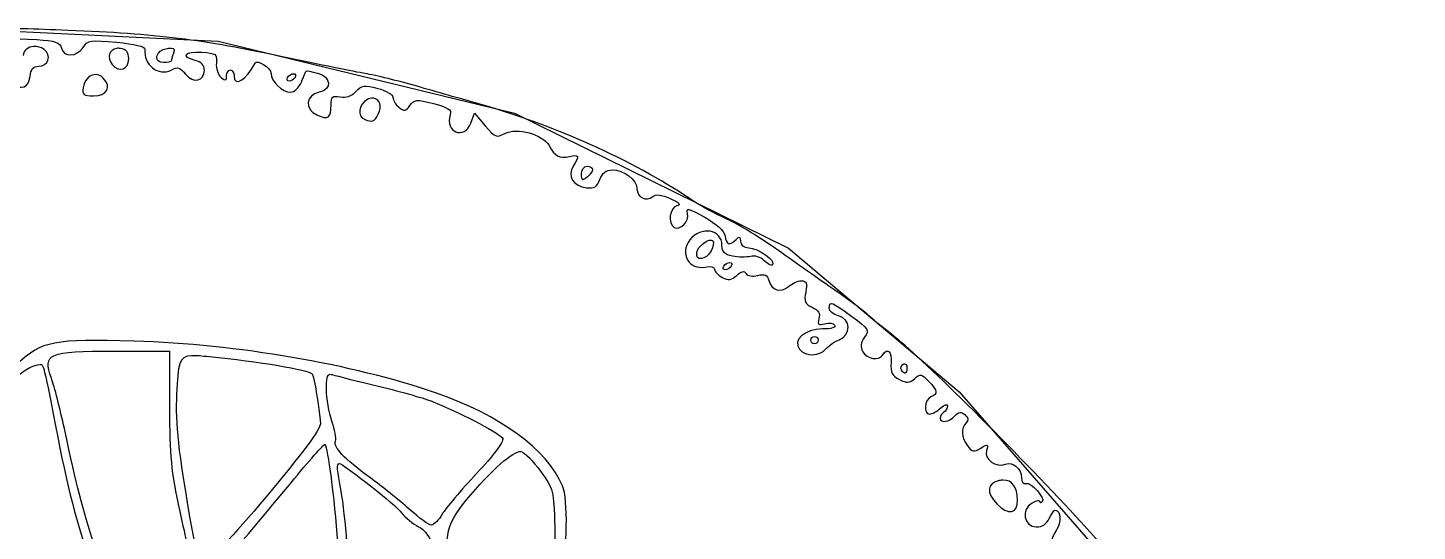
# Model space of a CAD drawing. Extents: x 2.7 to 60.3, y 1.1 to 57.9.
# Drawn here: x 31.82 to 60.3, y 47.62 to 57.93 of the extents above; entities that cross this region are included whole.
import ezdxf

# ---------------------------------------------------------------- set-up
doc = ezdxf.new("R2010")
doc.units = 0
doc.layers.get('0').update_dxf_attribs({"linetype": 'CONTINUOUS'})

msp = doc.modelspace()

# ---------------------------------------------------------------- linework, layer by layer
at = {"color": 3}
msp.add_lwpolyline([(3.318099, 36.016105), (4.514887, 40.158831), (7.184645, 44.485679), (8.933796, 47.431618), (12.247977, 50.285496), (15.562159, 52.955254), (20.717553, 55.717072), (25.412643, 57.190041), (30.107735, 57.926526), (35.723429, 57.650344), (41.799428, 56.177375), (47.415125, 53.415557), (50.913428, 50.469618), (55.332336, 45.406285), (57.633853, 41.171497), (58.738581, 39.054103), (59.843306, 34.819316), (60.211549, 31.044831), (60.30361, 27.36241), (59.843306, 23.403803), (59.198883, 21.930831)], dxfattribs=at)
at = {"color": 7}
for points in [[(31.947886, 57.545552), (31.947886, 57.545552)], [(33.649488, 57.504762), (33.649488, 57.504762)], [(34.76625, 57.511928), (34.76625, 57.511928)], [(33.182608, 56.966225), (33.182608, 56.966225)], [(37.273176, 56.987171), (37.273176, 56.987171)], [(38.911389, 56.48336), (38.911389, 56.48336)], [(40.905687, 55.976793), (40.982855, 56.178538), (41.197829, 55.921121)], [(43.288037, 55.092644), (43.288037, 55.092644)], [(45.833549, 53.577905), (45.833549, 53.577905)], [(46.214439, 53.122601), (46.214439, 53.122601)], [(47.948012, 51.60731), (47.948012, 51.60731)], [(33.598225, 51.304141), (34.732076, 51.304141), (34.730422, 50.148794)], [(33.598225, 51.304141), (33.598225, 51.304141)], [(32.079077, 51.032944), (32.079077, 51.032944)], [(35.183521, 51.217601), (35.183521, 51.217601)], [(49.795134, 51.047275), (49.795134, 51.047275)], [(38.010702, 50.828443), (38.010702, 50.828443)], [(37.912034, 49.393629), (37.912034, 49.393629)], [(38.216857, 49.000613), (38.216857, 49.000613)], [(41.929293, 49.246455), (41.929293, 49.246455)], [(51.818094, 48.664371), (51.818094, 48.664371)]]:
    msp.add_lwpolyline(points, dxfattribs=at)
for points in [[(32.641867, 57.874628), (31.993761, 57.900695), (31.409118, 57.916217), (30.886798, 57.92093)], [(37.07474, 57.328373), (35.411105, 57.684172), (34.457417, 57.801605), (32.641867, 57.874628)], [(31.330525, 57.511928), (31.380077, 57.701408), (31.449603, 57.719455), (32.009622, 57.68501)], [(31.947886, 57.545552), (31.831672, 57.539053), (31.732911, 57.468068), (31.732911, 57.357037)], [(32.158452, 57.482713), (32.093521, 57.530192), (32.017614, 57.549452), (31.947886, 57.545552)], [(32.009622, 57.68501), (32.391641, 57.661513), (32.482892, 57.629735), (32.513984, 57.510826)], [(32.95661, 57.525157), (33.054987, 57.673318), (33.105034, 57.680907), (33.649488, 57.629888)], [(33.649488, 57.629888), (34.013541, 57.595774), (34.231857, 57.542524), (34.225507, 57.489328)], [(32.043246, 57.138755), (32.246149, 57.138755), (32.321483, 57.363503), (32.158452, 57.482713)], [(32.513984, 57.510826), (32.564649, 57.317091), (32.824014, 57.325454), (32.95661, 57.525157)], [(33.649488, 57.504762), (33.4945, 57.484764), (33.434322, 57.317401), (33.554678, 57.172379)], [(33.554678, 57.172379), (33.696648, 57.001319), (33.892575, 57.07036), (33.892575, 57.291442)], [(33.721698, 57.50366), (33.695931, 57.507319), (33.671629, 57.507619), (33.649488, 57.504762)], [(33.892575, 57.291442), (33.892575, 57.429235), (33.846643, 57.485916), (33.721698, 57.50366)], [(34.225507, 57.489328), (34.187754, 57.173011), (34.501887, 56.922461), (34.761842, 57.061585)], [(34.606397, 57.214272), (34.383224, 57.214272), (34.448739, 57.472441), (34.68026, 57.505313)], [(34.763493, 57.246242), (34.763493, 57.228814), (34.692804, 57.214272), (34.606397, 57.214272)], [(34.68026, 57.505313), (34.71582, 57.510362), (34.744234, 57.512648), (34.76625, 57.511928)], [(34.812001, 57.404441), (34.785294, 57.334853), (34.763493, 57.263672), (34.763493, 57.246242)], [(34.76625, 57.511928), (34.832301, 57.509768), (34.840714, 57.479263), (34.812001, 57.404441)], [(35.256281, 57.25892), (34.948487, 57.336171), (35.039743, 57.452277), (35.388573, 57.427041)], [(35.445347, 57.058829), (35.445347, 57.15828), (35.379832, 57.227911), (35.256281, 57.25892)], [(35.388573, 57.427041), (35.68547, 57.405558), (35.709265, 57.38806), (35.690638, 57.205452)], [(36.481631, 57.202145), (36.524695, 57.286304), (36.809604, 57.105359), (36.809604, 56.993785)], [(38.741615, 56.989927), (38.533242, 57.024726), (37.783211, 57.176853), (37.07474, 57.328373)], [(31.870715, 56.930947), (31.887778, 57.078789), (31.937277, 57.138755), (32.043246, 57.138755)], [(33.182608, 56.966225), (33.077009, 56.950456), (32.981886, 56.850091), (32.958814, 56.695027)], [(33.371124, 56.896772), (33.313218, 56.954676), (33.245967, 56.975686), (33.182608, 56.966225)], [(34.761842, 57.061585), (34.895674, 57.133212), (34.944115, 57.120035), (35.058395, 56.978903)], [(35.058395, 56.978903), (35.218728, 56.780902), (35.445347, 56.827644), (35.445347, 57.058829)], [(35.690638, 57.205452), (35.67953, 57.096521), (35.72225, 56.964657), (35.785448, 56.912206)], [(35.9001, 56.939766), (35.9001, 57.007381), (35.934492, 57.062687), (35.976168, 57.062687)], [(35.976168, 57.062687), (36.017843, 57.062687), (36.051685, 57.009193), (36.051685, 56.943625)], [(36.051685, 56.943625), (36.051685, 56.70283), (36.30361, 56.854227), (36.481631, 57.202145)], [(36.809604, 56.993785), (36.809604, 56.828457), (37.040888, 56.607935), (37.214748, 56.607935)], [(37.150808, 56.911103), (37.176563, 56.952778), (37.231503, 56.987171), (37.273176, 56.987171)], [(37.273176, 56.987171), (37.314849, 56.987171), (37.327606, 56.952778), (37.301842, 56.911103)], [(37.43248, 56.816294), (37.481699, 56.9309), (37.525429, 57.03215), (37.529493, 57.04119)], [(37.529493, 57.04119), (37.533569, 57.050231), (37.63713, 57.031028), (37.7599, 56.998195)], [(37.7599, 56.998195), (38.046776, 56.921473), (38.069839, 56.663134), (37.794627, 56.607384)], [(39.802703, 56.728651), (39.42763, 56.837526), (38.949988, 56.955128), (38.741615, 56.989927)], [(31.448485, 56.761173), (31.714477, 56.652847), (31.844666, 56.70513), (31.870715, 56.930947)], [(32.958814, 56.695027), (32.938477, 56.558327), (32.972022, 56.532418), (33.16938, 56.532418)], [(33.16938, 56.532418), (33.450287, 56.532418), (33.552102, 56.715793), (33.371124, 56.896772)], [(35.785448, 56.912206), (35.880096, 56.833639), (35.9001, 56.838486), (35.9001, 56.939766)], [(37.17947, 56.835587), (37.137797, 56.835587), (37.125041, 56.869429), (37.150808, 56.911103)], [(37.301842, 56.911103), (37.276086, 56.869429), (37.221143, 56.835587), (37.17947, 56.835587)], [(37.214748, 56.607935), (37.285289, 56.607935), (37.383263, 56.701689), (37.43248, 56.816294)], [(38.549792, 56.622818), (38.670961, 56.752877), (38.723474, 56.760258), (38.99848, 56.686208)], [(38.99848, 56.686208), (39.169834, 56.640066), (39.309918, 56.556802), (39.309918, 56.500999)], [(41.021993, 56.381937), (40.726425, 56.463609), (40.177776, 56.619776), (39.802703, 56.728651)], [(37.794627, 56.607384), (37.521947, 56.552147), (37.494763, 56.259195), (37.751631, 56.142158)], [(38.041021, 56.346659), (38.041021, 56.517668), (38.067632, 56.541343), (38.22678, 56.510921)], [(38.22678, 56.510921), (38.347912, 56.487765), (38.460276, 56.526734), (38.549792, 56.622818)], [(38.771932, 56.452492), (38.610072, 56.365866), (38.578694, 56.110488), (38.722873, 56.05231)], [(38.911389, 56.48336), (38.87041, 56.488788), (38.822994, 56.47982), (38.771932, 56.452492)], [(39.009506, 56.158694), (39.096899, 56.321991), (39.034322, 56.467078), (38.911389, 56.48336)], [(39.309918, 56.500999), (39.309918, 56.445196), (39.364717, 56.353775), (39.431736, 56.298152)], [(39.654426, 56.335083), (39.74642, 56.460889), (39.78925, 56.464536), (40.139496, 56.374771)], [(37.751631, 56.142158), (37.982375, 56.037024), (38.041021, 56.077953), (38.041021, 56.346659)], [(38.722873, 56.05231), (38.888518, 55.98547), (38.923936, 55.998807), (39.009506, 56.158694)], [(39.431736, 56.298152), (39.535063, 56.212397), (39.56891, 56.218131), (39.654426, 56.335083)], [(40.139496, 56.374771), (40.441318, 56.297415), (40.51499, 56.24924), (40.483454, 56.149875)], [(40.483454, 56.149875), (40.36809, 55.786399), (40.770567, 55.621405), (40.905687, 55.976793)], [(45.378246, 54.435044), (44.253884, 55.199711), (42.559069, 55.95721), (41.021993, 56.381937)], [(41.197829, 55.921121), (41.39742, 55.682044), (41.4267, 55.67061), (41.600216, 55.763473)], [(41.600216, 55.763473), (41.843206, 55.893517), (42.387376, 55.744379), (42.508068, 55.514875)], [(42.508068, 55.514875), (42.62186, 55.2985), (42.727095, 55.242977), (42.927544, 55.293287)], [(42.927544, 55.293287), (43.122867, 55.342309), (43.137097, 55.304402), (43.004161, 55.091542)], [(43.004161, 55.091542), (42.879047, 54.891198), (43.0073, 54.683823), (43.276464, 54.651672)], [(43.174488, 54.931689), (43.174488, 55.024128), (43.222709, 55.092644), (43.288037, 55.092644)], [(43.288037, 55.092644), (43.35055, 55.092644), (43.40159, 55.06307), (43.40159, 55.026498)], [(43.40159, 55.026498), (43.40159, 54.989926), (43.35055, 54.917424), (43.288037, 54.865543)], [(43.55152, 54.822549), (43.601344, 54.953594), (43.682006, 55.017128), (43.799565, 55.017128)], [(43.799565, 55.017128), (44.039367, 55.017128), (44.311093, 54.812111), (44.311093, 54.631277)], [(43.288037, 54.865543), (43.193064, 54.786735), (43.174488, 54.797327), (43.174488, 54.931689)], [(43.276464, 54.651672), (43.433452, 54.63292), (43.493687, 54.670437), (43.55152, 54.822549)], [(44.311093, 54.631277), (44.311093, 54.454611), (44.500729, 54.360744), (44.634105, 54.471424)], [(44.634105, 54.471424), (44.699484, 54.525679), (44.807999, 54.513443), (44.992948, 54.430635)], [(44.992948, 54.430635), (45.189795, 54.342497), (45.223661, 54.303837), (45.125239, 54.280153)], [(46.152153, 54.008404), (45.910503, 54.117835), (45.562385, 54.309813), (45.378246, 54.435044)], [(45.125239, 54.280153), (44.979517, 54.245089), (44.940214, 53.92159), (45.071769, 53.840283)], [(45.071769, 53.840283), (45.193661, 53.764951), (45.386758, 53.966231), (45.345175, 54.125261)], [(45.345175, 54.125261), (45.312892, 54.248699), (45.358541, 54.238132), (45.699604, 54.045886)], [(46.053485, 53.470417), (46.053485, 53.799785), (45.620113, 53.872803), (45.39313, 53.581763)], [(45.699604, 54.045886), (45.949833, 53.90484), (46.100306, 53.766788), (46.115772, 53.663343)], [(47.213243, 53.363482), (46.87145, 53.608848), (46.393803, 53.898972), (46.152153, 54.008404)], [(45.39313, 53.581763), (45.178359, 53.306385), (45.373451, 52.963207), (45.708423, 53.02724)], [(45.536996, 53.322692), (45.561608, 53.447743), (45.741373, 53.591506), (45.833549, 53.577905)], [(45.866623, 53.561919), (45.892836, 53.535706), (45.876207, 53.443235), (45.829691, 53.356316)], [(45.833549, 53.577905), (45.846718, 53.575961), (45.857744, 53.570799), (45.866623, 53.561919)], [(46.115772, 53.663343), (46.143136, 53.480343), (46.209091, 53.459559), (46.341769, 53.592236)], [(46.341769, 53.592236), (46.412491, 53.662957), (46.432721, 53.654941), (46.432721, 53.554754)], [(46.432721, 53.554754), (46.432721, 53.472431), (46.494093, 53.424622), (46.603048, 53.423013)], [(45.829691, 53.356316), (45.728986, 53.168144), (45.501427, 53.141975), (45.536996, 53.322692)], [(46.269563, 53.249931), (46.10588, 53.282668), (46.053485, 53.336097), (46.053485, 53.470417)], [(46.603048, 53.423013), (46.785874, 53.42031), (47.165585, 53.148254), (47.090872, 53.073542)], [(46.91724, 53.157327), (46.843352, 53.231217), (46.724305, 53.268845), (46.637222, 53.246073)], [(48.36473, 52.553195), (48.073008, 52.753447), (47.555043, 53.118115), (47.213243, 53.363482)], [(45.708423, 53.02724), (45.819596, 53.048492), (45.901901, 53.029618), (45.901901, 52.982592)], [(45.901901, 52.982592), (45.901901, 52.937525), (45.973286, 52.862588), (46.0601, 52.816125)], [(46.120733, 52.971016), (46.079063, 52.971016), (46.065753, 53.005409), (46.09152, 53.047084)], [(46.09152, 53.047084), (46.117276, 53.088759), (46.172763, 53.122601), (46.214439, 53.122601)], [(46.243105, 53.047084), (46.217346, 53.005409), (46.162409, 52.971016), (46.120733, 52.971016)], [(46.214439, 53.122601), (46.256109, 53.122601), (46.268871, 53.088759), (46.243105, 53.047084)], [(46.637222, 53.246073), (46.553888, 53.224282), (46.38839, 53.226165), (46.269563, 53.249931)], [(47.090872, 53.073542), (47.066118, 53.048786), (46.987951, 53.086618), (46.91724, 53.157327)], [(46.0601, 52.816125), (46.185057, 52.749249), (46.246528, 52.757699), (46.35555, 52.856364)], [(46.35555, 52.856364), (46.453687, 52.945177), (46.508574, 52.955734), (46.546824, 52.893846)], [(46.546824, 52.893846), (46.577888, 52.843585), (46.679762, 52.82693), (46.788256, 52.854159)], [(46.788256, 52.854159), (46.933838, 52.890698), (46.984483, 52.868148), (47.014805, 52.752184)], [(47.014805, 52.752184), (47.068119, 52.548313), (47.261108, 52.488406), (47.415537, 52.62816)], [(47.415537, 52.62816), (47.485723, 52.691677), (47.604161, 52.743916), (47.67902, 52.743916)], [(47.67902, 52.743916), (47.790148, 52.743916), (47.806906, 52.701502), (47.769419, 52.514059)], [(47.769419, 52.514059), (47.731183, 52.322876), (47.753366, 52.271015), (47.902261, 52.203174)], [(49.020126, 52.068677), (48.951348, 52.134956), (48.656454, 52.352944), (48.36473, 52.553195)], [(47.902261, 52.203174), (48.030155, 52.144904), (48.069633, 52.078307), (48.041168, 51.969458)], [(48.251181, 52.183881), (48.251181, 52.337729), (48.304518, 52.318151), (48.714203, 52.017414)], [(48.440247, 52.030643), (48.336059, 52.056793), (48.251181, 52.125887), (48.251181, 52.183881)], [(48.041168, 51.969458), (48.008297, 51.843762), (48.028967, 51.825971), (48.158025, 51.866932)], [(48.363076, 51.837718), (48.393655, 51.788237), (48.301204, 51.758894), (48.115581, 51.758894)], [(48.158025, 51.866932), (48.24397, 51.89421), (48.336265, 51.881088), (48.363076, 51.837718)], [(48.456232, 51.537306), (48.706286, 51.632377), (48.69541, 51.966601), (48.440247, 52.030643)], [(48.714203, 52.017414), (49.061051, 51.762801), (49.077428, 51.736248), (48.974375, 51.58912)], [(49.626464, 51.57093), (49.361844, 51.778443), (49.088904, 52.002398), (49.020126, 52.068677)], [(34.006124, 51.508091), (32.351924, 51.55788), (32.122666, 51.513728), (31.606132, 51.046173)], [(48.115581, 51.758894), (47.75051, 51.758894), (47.48966, 51.528934), (47.643742, 51.343278)], [(47.872495, 51.531242), (47.872495, 51.572917), (47.906339, 51.60731), (47.948012, 51.60731)], [(47.948012, 51.60731), (47.989688, 51.60731), (48.024079, 51.572917), (48.024079, 51.531242)], [(48.974375, 51.58912), (48.895785, 51.476915), (48.885585, 51.392554), (48.939097, 51.292566)], [(53.300864, 47.925192), (52.118664, 49.209477), (50.161814, 51.15111), (49.626464, 51.57093)], [(32.308382, 50.752926), (32.129349, 51.26036), (32.232036, 51.304141), (33.598225, 51.304141)], [(40.181389, 50.451412), (38.468196, 51.041937), (36.11641, 51.444574), (34.006124, 51.508091)], [(47.643742, 51.343278), (47.768677, 51.192739), (48.054271, 51.196319), (48.181728, 51.349893)], [(47.948012, 51.455726), (47.906339, 51.455726), (47.872495, 51.489568), (47.872495, 51.531242)], [(48.024079, 51.531242), (48.024079, 51.489568), (47.989688, 51.455726), (47.948012, 51.455726)], [(48.181728, 51.349893), (48.237211, 51.416746), (48.360753, 51.501004), (48.456232, 51.537306)], [(48.939097, 51.292566), (49.019181, 51.142929), (49.27245, 51.102997), (49.349753, 51.228074)], [(49.349753, 51.228074), (49.446665, 51.384883), (49.539172, 51.295152), (49.52063, 51.062158)], [(31.510221, 50.677961), (31.613836, 50.843251), (31.947654, 51.041239), (32.079077, 51.032944)], [(32.079077, 51.032944), (32.09785, 51.031759), (32.112249, 51.026707), (32.12152, 51.016407)], [(32.12152, 51.016407), (32.147753, 50.987257), (32.226168, 50.656158), (32.295702, 50.281086)], [(34.880903, 50.417236), (34.913257, 51.052819), (34.917033, 51.20646), (35.183521, 51.217601)], [(35.183521, 51.217601), (35.272348, 51.221314), (35.390334, 51.20924), (35.548423, 51.193898)], [(35.548423, 51.193898), (36.541095, 51.097566), (37.60109, 50.917629), (37.650759, 50.837262)], [(49.52063, 51.062158), (49.505407, 50.870782), (49.540431, 50.800542), (49.68875, 50.724814)], [(49.731744, 50.919944), (49.707769, 50.95874), (49.723012, 51.01228), (49.765368, 51.038456)], [(49.765368, 51.038456), (49.775957, 51.045), (49.78593, 51.047585), (49.795134, 51.047275)], [(49.795134, 51.047275), (49.822749, 51.046346), (49.842539, 51.016629), (49.842539, 50.9679)], [(32.574066, 49.717744), (32.488226, 50.116183), (32.368702, 50.581967), (32.308382, 50.752926)], [(37.650759, 50.837262), (37.69752, 50.761598), (37.798522, 50.158587), (37.821636, 49.818065)], [(37.946211, 50.523069), (37.946211, 50.73675), (37.957622, 50.816212), (38.010702, 50.828443)], [(38.010702, 50.828443), (38.028397, 50.83252), (38.050439, 50.829), (38.078503, 50.820726)], [(38.078503, 50.820726), (38.151432, 50.799223), (38.582775, 50.6915), (39.037065, 50.581498)], [(49.68875, 50.724814), (49.844858, 50.645106), (49.897033, 50.64826), (50.002942, 50.744107)], [(49.842539, 50.9679), (49.842539, 50.834804), (49.7967, 50.814845), (49.731744, 50.919944)], [(50.002942, 50.744107), (50.117558, 50.847832), (50.146145, 50.842391), (50.289576, 50.688434)], [(35.155959, 47.875583), (34.92189, 49.195322), (34.851679, 49.843118), (34.880903, 50.417236)], [(38.057006, 49.872635), (37.996086, 50.045308), (37.946211, 50.337965), (37.946211, 50.523069)], [(39.037065, 50.581498), (39.491356, 50.471497), (39.986196, 50.330384), (40.136188, 50.267857)], [(42.783675, 48.54586), (42.459094, 49.297058), (41.505821, 49.994889), (40.181389, 50.451412)], [(50.289576, 50.688434), (50.478476, 50.485674), (50.486742, 50.425944), (50.334774, 50.367627)], [(32.295702, 50.281086), (32.561457, 48.84759), (32.740005, 48.096661), (33.027166, 47.2031)], [(34.730422, 50.148794), (34.728796, 49.160012), (34.759053, 48.852583), (34.940985, 48.018898)], [(40.136188, 50.267857), (40.798428, 49.991788), (41.523818, 49.606928), (41.55998, 49.512692)], [(50.334774, 50.367627), (50.201333, 50.316415), (50.180138, 50.015951), (50.309969, 50.015951)], [(50.309969, 50.015951), (50.358779, 50.015951), (50.460856, 50.072105), (50.53707, 50.141077)], [(50.53707, 50.141077), (50.613282, 50.210048), (50.675977, 50.229196), (50.675977, 50.183521)], [(50.675977, 50.183521), (50.675977, 50.137847), (50.641583, 50.079741), (50.59991, 50.053985)], [(38.130869, 49.462531), (38.151136, 49.515354), (38.11793, 49.699962), (38.057006, 49.872635)], [(50.59991, 50.053985), (50.558234, 50.028229), (50.524393, 49.974689), (50.524393, 49.935474)], [(50.524393, 49.935474), (50.524393, 49.823698), (50.722905, 49.852255), (50.828112, 49.97902)], [(50.828112, 49.97902), (50.901958, 50.068001), (50.946914, 50.073764), (51.029856, 50.004927)], [(51.029856, 50.004927), (51.103956, 49.943425), (51.112767, 49.892155), (51.057968, 49.837357)], [(33.20135, 47.287987), (32.917051, 48.181115), (32.844802, 48.461156), (32.574066, 49.717744)], [(37.821636, 49.818065), (37.828742, 49.713402), (37.444505, 49.196466), (36.708732, 48.321516)], [(51.057968, 49.837357), (50.947642, 49.727032), (50.959266, 49.540456), (51.087734, 49.367171)], [(37.215298, 48.604289), (37.584366, 49.052407), (37.898036, 49.407633), (37.912034, 49.393629)], [(37.912034, 49.393629), (37.972687, 49.332977), (38.106133, 48.308905), (38.174964, 47.378937)], [(38.838629, 48.715083), (38.299641, 49.109604), (38.083188, 49.338271), (38.130869, 49.462531)], [(40.808673, 48.250409), (41.33898, 48.878573), (41.784493, 49.274341), (41.929293, 49.246455)], [(41.55998, 49.512692), (41.582602, 49.453738), (41.354728, 49.150192), (41.024748, 48.799419)], [(51.087734, 49.367171), (51.182558, 49.239272), (51.217934, 49.233251), (51.359483, 49.319766)], [(51.359483, 49.319766), (51.507599, 49.410295), (51.517945, 49.40544), (51.474136, 49.267401)], [(38.247173, 48.434515), (38.164191, 48.872068), (38.147707, 49.011283), (38.216857, 49.000613)], [(38.216857, 49.000613), (38.239909, 48.997056), (38.272655, 48.976905), (38.315525, 48.945491)], [(41.929293, 49.246455), (42.00418, 49.232032), (42.186849, 49.051036), (42.335537, 48.844068)], [(51.474136, 49.267401), (51.418713, 49.092779), (51.670814, 48.913568), (51.866049, 48.988486)], [(51.866049, 48.988486), (52.018923, 49.047151), (52.191268, 48.900765), (52.191268, 48.712327)], [(38.315525, 48.945491), (38.95747, 48.475108), (39.369721, 48.139616), (39.48741, 47.991338)], [(39.640095, 48.070162), (39.437635, 48.250302), (39.07698, 48.540619), (38.838629, 48.715083)], [(41.024748, 48.799419), (40.708608, 48.463361), (40.390428, 48.087892), (40.318092, 47.965431)], [(42.335537, 48.844068), (42.597502, 48.47944), (42.606934, 48.444592), (42.624375, 47.716833)], [(52.191268, 48.712327), (52.191268, 48.627788), (52.231521, 48.577102), (52.284974, 48.594918)], [(36.146492, 47.330431), (36.36544, 47.582893), (36.846231, 48.15617), (37.215298, 48.604289)], [(38.364033, 47.388859), (38.340462, 47.749488), (38.287841, 48.22007), (38.247173, 48.434515)], [(42.750605, 46.757718), (42.884341, 47.213346), (42.903798, 48.267851), (42.783675, 48.54586)], [(51.737065, 48.653347), (51.481544, 48.591535), (51.465384, 48.418721), (51.691867, 48.174341)], [(51.818094, 48.664371), (51.792465, 48.663886), (51.765293, 48.660175), (51.737065, 48.653347)], [(52.112994, 48.262535), (52.109909, 48.51892), (51.9975, 48.667768), (51.818094, 48.664371)], [(52.284974, 48.594918), (52.39041, 48.630063), (52.68932, 48.290955), (52.616806, 48.218438)], [(36.708732, 48.321516), (36.025128, 47.508599), (35.53149, 46.98537), (35.449205, 46.98537)], [(40.563382, 46.687713), (40.320567, 47.382709), (40.376354, 47.738313), (40.808673, 48.250409)], [(51.691867, 48.174341), (51.916875, 47.931552), (52.116493, 47.973508), (52.112994, 48.262535)], [(52.413958, 48.194736), (52.178912, 48.068944), (52.238777, 47.704706), (52.494437, 47.704706)], [(52.569951, 48.225053), (52.569951, 48.254302), (52.499805, 48.24068), (52.413958, 48.194736)], [(52.616806, 48.218438), (52.591222, 48.192854), (52.569951, 48.195803), (52.569951, 48.225053)], [(34.940985, 48.018898), (35.057924, 47.483049), (35.169884, 47.002536), (35.189583, 46.951194)], [(35.449205, 46.98537), (35.335964, 46.98537), (35.28813, 47.130378), (35.155959, 47.875583)], [(39.48741, 47.991338), (39.564019, 47.894814), (39.72041, 47.766836), (39.835226, 47.707462)], [(40.097603, 47.74274), (40.048586, 47.74274), (39.842559, 47.890021), (39.640095, 48.070162)], [(40.318092, 47.965431), (40.245752, 47.842969), (40.146625, 47.74274), (40.097603, 47.74274)], [(52.494437, 47.704706), (52.618205, 47.704706), (52.709597, 47.76419), (52.758467, 47.875583)], [(52.758467, 47.875583), (52.799604, 47.969351), (52.855724, 48.045908), (52.883043, 48.045908)], [(52.883043, 48.045908), (52.9985, 48.045908), (53.016147, 47.793972), (52.911155, 47.644072)], [(55.114362, 45.510318), (54.801485, 46.170741), (54.294992, 46.84522), (53.300864, 47.925192)], [(39.835226, 47.707462), (40.000064, 47.622221), (40.094504, 47.458775), (40.283364, 46.930799)], [(42.624375, 47.716833), (42.644825, 46.863766), (42.548116, 46.543154), (41.974493, 45.564337)], [(52.911155, 47.644072), (52.763826, 47.43374), (52.766282, 47.240624), (52.917217, 47.182705)]]:
    msp.add_open_spline(points, degree=3, dxfattribs=at)

doc.saveas('drawing.dxf')
